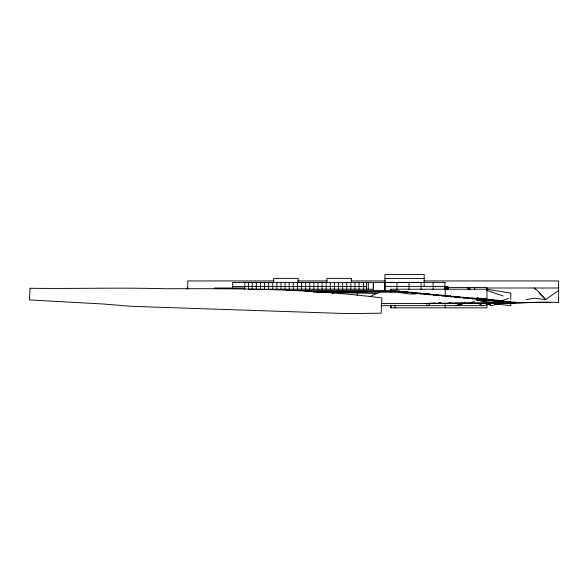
<?xml version="1.0" encoding="UTF-8"?>
<svg xmlns="http://www.w3.org/2000/svg" width="588" height="588" viewBox="0 0 588 588"><rect width="100%" height="100%" fill="white"/><g stroke="black" fill="none" stroke-linecap="round" stroke-linejoin="round"><path stroke-width="0.88" d="M504.416 301.401L501.755 300.681L477.265 298.167L476.949 300.034C503.718 306.899 531.383 300.417 558.6 302.622L558.6 280.939L423.75 280.939M356.967 295.463L357.857 293.044M381.164 303.511L510.443 303.511L510.7 303.099M186.999 289.208L187.756 288.002M430.681 303.437L428.049 305.664L426.557 304.709M558.6 290.421L545.693 299.637L534.117 298.167L526.187 299.637M450.114 302.526L448.526 303.276L501.645 303.165M470.591 303.048L474.56 301.166M435.473 302.894L426.462 303.511L492.656 302.813L495.838 301.306L515.448 302.622L510.494 302.445M369.933 296.506L380.002 292.089M501.865 300.63L508.767 298.439M464.476 303.077L455.626 305.664L463.3 303.636M380.906 305.664L483.204 305.664L490.23 304.062M487.996 303.812L491.083 305.664L498.991 303.864M510.443 303.511L515.705 302.622L510.406 302.313M438.178 302.702L440.882 302.519M471.833 298.226L477.265 298.167L488.099 299.645M459.934 303.239L423.529 303.467M461.705 303.224L472.296 303.114M492.656 302.813L523.327 302.622M384.964 278.44L424.161 278.44M273.817 280.939L187.756 280.939L187.756 288.414M297.771 280.939L327.046 280.939M350.999 280.939L385.596 280.939M243.388 282.402L445.212 282.402M384.964 282.416L424.161 282.416M232.657 286.444L244.505 286.444M244.792 286.444L366.603 286.444M384.964 286.407L447.909 286.429L447.909 289.693M445.212 286.79L447.909 286.79M445.212 287.194L447.909 287.194M445.212 287.598L486.849 287.525L486.849 289.693M214.561 288.002L244.593 288.002M445.212 288.002L447.909 288.002M486.695 288.002L558.6 288.002M445.212 288.407L447.909 288.407M445.212 288.811L447.909 288.811M249.246 289.215L373.534 289.215M390.807 291.023L390.851 289.215L486.945 289.215L510.774 293.147L510.774 299.41M286.797 290.421L395.092 290.421L395.092 292.258M394.835 291.023L399.37 291.023L399.37 291.846M305.253 291.435L403.647 291.435L403.647 292.258M313.345 292.199L394.835 292.199L394.835 290.421M513.295 302.585L550.721 302.585M390.858 307.855L390.858 305.106L390.851 307.855L486.945 307.833L486.945 304.569M416.238 294.015L408.991 293.949L395.085 291.949M322.077 292.295L377.54 293.456M418.641 293.625L424.146 293.779M505.041 302.004L506.775 302.107M509.377 302.261L515.448 302.622M486.996 300.755L476.949 300.034L483.983 301.144M497.955 301.541L500.697 301.74L496.191 301.056M486.982 300.784L476.949 300.034L500.697 301.74M497.926 301.607L500.66 301.813M395.085 291.023L489.76 300.152M492.494 300.417L502.505 301.379M506.143 301.732L507.966 301.909M494.008 303.746L510.774 305.664L510.774 302.982M490.811 300.012L493.516 300.387M496.228 300.755L498.029 301.005M480.734 299.02L477.265 298.167L483.593 299.101M485.401 299.365L487.209 299.63M496.243 300.968L498.051 301.232M477.265 298.167L490.789 300.225M492.59 300.505L494.39 300.777M496.294 303.092L498.933 303.511L497.198 303.085M460.161 303.107L462.697 303.511M486.945 290.421L503.115 295.977M478.985 303.915L483.204 305.664M331.022 292.479L333.484 293.662M489.201 303.974L491.083 305.664L489.466 303.621M488.694 303.511L491.083 305.664M535.323 289.296L534.029 288.002L537.344 290.421L545.693 299.637L539.211 293.177M485.144 298.167L486.225 299.527M467.945 289.641L467.857 288.091L469.863 288.091L469.863 289.641M514.978 302.585L514.978 302.166L506.158 302.166L506.158 301.343M514.72 302.166L514.72 302.585M510.7 302.585L510.7 301.754L501.88 301.754L501.88 300.931M510.443 301.754L510.443 302.585M506.415 301.754L506.415 301.343L497.595 301.343L497.595 300.519M502.137 301.343L502.137 300.931L493.317 300.931L493.317 300.108M497.852 301.343L497.852 300.519L489.032 300.519L489.032 299.689M493.567 300.931L493.567 300.108L484.747 300.108L484.747 299.277M489.29 300.108L489.29 299.689L480.47 299.689L480.47 298.866M486.945 289.215L486.945 299.358M485.004 300.108L485.004 299.277L476.184 299.277L476.184 298.454M480.727 299.689L480.727 298.866L471.907 298.866L471.907 298.043M476.442 299.277L476.442 298.454L467.622 298.454L467.622 297.631M474.7 287.525L474.7 289.693M472.164 298.866L472.164 298.043L463.344 298.043L463.344 297.212M467.879 298.454L467.879 297.631L459.059 297.631L459.059 296.8M463.594 298.043L463.594 297.212L454.774 297.212L454.774 296.389M459.316 297.631L459.316 296.8L450.496 296.8L450.496 295.977M455.031 297.212L455.031 296.389L446.211 296.389L446.211 295.566M450.753 296.8L450.753 295.977L441.933 295.977L441.933 295.147M446.468 296.389L446.468 295.566L437.648 295.566L437.648 294.735M445.212 286.407L445.212 296.308M445.212 303.401L445.212 307.855M444.947 282.402L444.932 289.619M442.191 295.977L442.191 295.147L433.371 295.147L433.371 294.323M437.906 295.566L437.906 294.735L429.086 294.735L429.086 293.912M435.223 286.356L435.223 286.746M435.149 286.356L435.149 286.746M433.621 295.147L433.621 294.323L424.808 294.323L424.808 293.5M433.121 282.402L433.121 289.619M429.343 294.735L429.343 293.912L420.523 293.912L420.523 293.089M425.058 294.323L425.058 293.5L416.238 293.5L416.238 292.67M424.161 286.407L424.161 274.398L384.964 274.398L384.964 290.421M421.089 282.402L421.089 289.619M420.78 293.912L420.78 293.089L411.96 293.089L411.96 292.258M416.495 293.5L416.495 292.67L407.675 292.67L407.675 291.846M412.217 293.089L412.217 292.258L403.397 292.258L403.397 291.435M409.057 282.402L409.057 289.619M407.932 292.67L407.932 291.846L399.112 291.846L399.112 291.023M396.929 282.402L396.929 289.619M395.092 305.106L395.092 307.855M390.858 289.215L390.858 290.421M390.608 291.435L390.608 292.199M384.795 282.402L384.795 290.421M384.692 290.421L384.625 282.402L384.596 290.421M373.534 282.402L373.534 290.421M373.409 282.402L373.409 289.215M373.321 282.402L373.284 289.215M368.309 282.402L368.309 289.215M366.603 282.402L366.603 289.627M363.59 282.402L363.59 289.215M359.084 282.402L359.084 289.215M354.968 282.402L354.968 289.215M351.47 282.402L351.47 278.381L326.913 278.381L326.913 282.431L298.145 282.402L298.145 278.374L273.67 278.374L273.67 282.431L232.657 282.431L232.657 288.024M350.86 282.402L350.86 289.215M346.751 282.402L346.751 289.215M342.642 282.402L342.642 289.215M338.526 282.402L338.526 289.215M334.418 282.402L334.418 289.215M330.309 282.402L330.309 289.215M326.2 282.402L326.2 289.215M322.092 282.402L322.092 289.215M317.976 282.402L317.976 289.215M313.867 282.402L313.867 289.215M309.758 282.402L309.758 289.215M305.65 282.402L305.65 289.215M301.534 282.402L301.534 289.215M297.425 282.402L297.425 289.215M293.316 282.402L293.316 289.215M289.208 282.402L289.208 289.215M285.092 282.402L285.092 289.215M280.983 282.402L280.983 289.215M276.875 282.402L276.875 289.215M272.766 282.402L272.766 289.215M268.657 282.402L268.657 289.215M264.541 282.402L264.541 289.215M260.433 282.402L260.433 289.215M256.324 282.402L256.324 289.215M252.215 282.402L252.215 289.215M248.504 282.402L248.504 289.215M244.792 282.402L244.792 289.215M30.069 288.267L29.4 299.924L103.65 304.04L131.705 306.333L347.265 313.602L381.105 313.191L381.935 297.984C310.332 288.583 237.883 288.465 165.765 288.774C120.54 287.4 75.286 288.884 30.069 288.267"/></g></svg>
